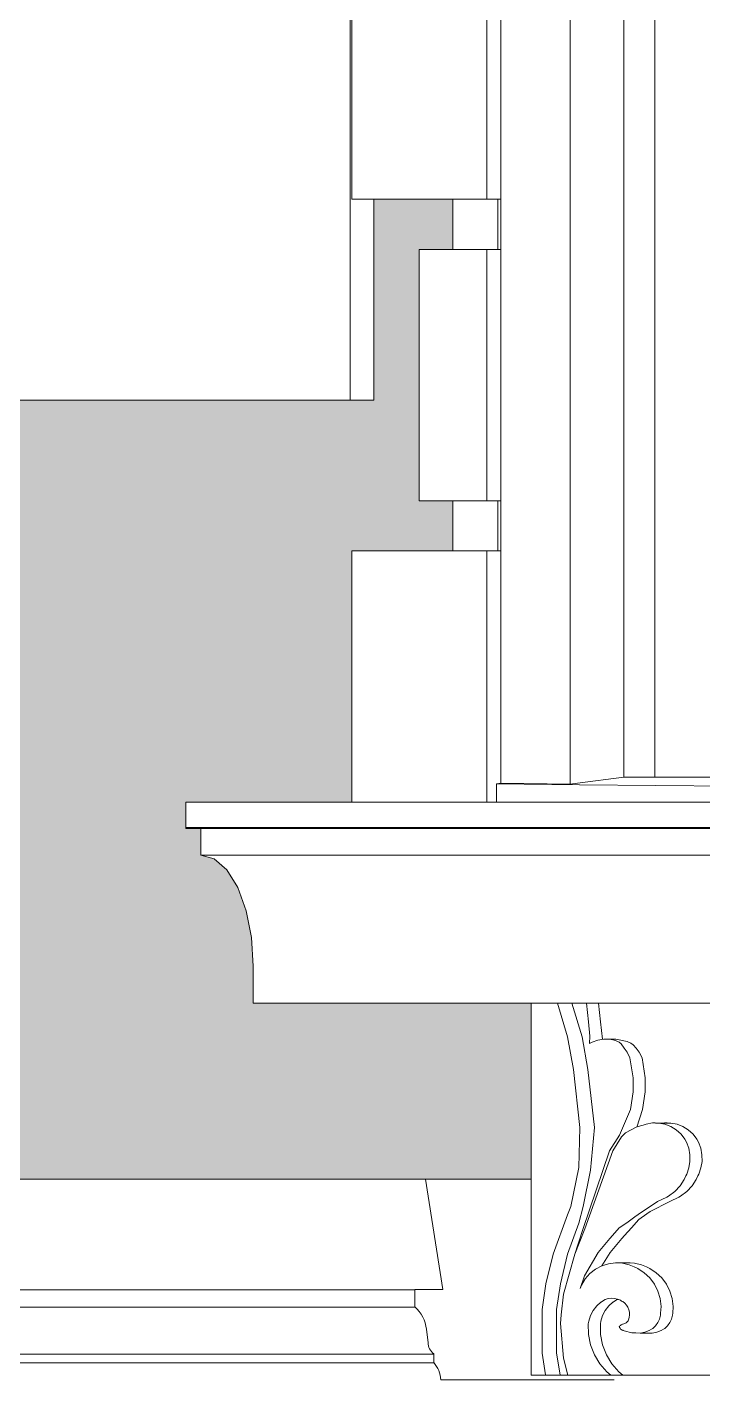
# Model space of a CAD drawing. Header units: millimetres. Extents: x 1177761 to 1329492, y 746793 to 827002.
# Drawn here: x 1205310 to 1205983, y 815000 to 816346 of the extents above; entities that cross this region are included whole.
import ezdxf

# ---------------------------------------------------------------- set-up
doc = ezdxf.new("R2010")
doc.units = ezdxf.units.MM
doc.layers.add('wall', color=5, linetype='Continuous', lineweight=30)

msp = doc.modelspace()

# ---------------------------------------------------------------- hatches: boundary and pattern name
at = {"layer": 'wall', "lineweight": 20, "ltscale": 2}
h = msp.add_hatch(dxfattribs=at)
h.set_pattern_fill('AR18', color=251, scale=20, style=0)
h.set_pattern_definition([(0, (-270908.16, 1380789.51), (100, 64), [192.5, -7.5]), (0, (-271008.16, 1380797.01), (100, 64), [192.5, -7.5]), (90, (-270908.16, 1380789.51), (-100, 64), [-71.5, 56.5]), (90, (-270915.66, 1380789.51), (-100, 64), [-71.5, 56.5])])
h.paths.add_polyline_path([(1205633.5, 815824.8), (1205734.2, 815824.8), (1205734.2, 815874.8), (1205700.7, 815874.8), (1205700.7, 816124.8), (1205734.2, 816124.8), (1205734.2, 816174.8), (1205655.5, 816174.8), (1205655.5, 815974.8), (1205631.9, 815974.8), (1205597, 815974.8), (1205458.2, 815974.8), (1205325, 815974.8), (1205197.9, 815974.8), (1205077.5, 815974.8), (1204964.3, 815974.8), (1204858.6, 815974.8), (1204761, 815974.8), (1204671.9, 815974.8), (1204591.6, 815974.8), (1204177.2, 815974.8), (1204177.2, 815874.8), (1204039.7, 815874.8), (1204039.7, 815824.8), (1204077.2, 815824.8), (1204077.2, 815574.8), (1204039.7, 815574.8), (1204039.7, 815524.8), (1204177.2, 815524.8), (1204177.2, 815447.1), (1204548.5, 815275.9), (1204550.2, 815275.9), (1204538.1, 815199.9), (1205812.1, 815199.9), (1205812.1, 815374.8), (1205535.5, 815374.8), (1205535.5, 815411.7), (1205533.7, 815440.3), (1205528.5, 815466.9), (1205520.1, 815489.8), (1205509.3, 815507.4), (1205496.7, 815518.4), (1205483.2, 815522.2), (1205483.2, 815548.5), (1205468.3, 815548.5), (1205468.3, 815574.8), (1205516.1, 815574.8), (1205564.5, 815574.8), (1205613.3, 815574.8), (1205633.5, 815574.8)])
h.paths.add_polyline_path([(1205700.7, 816724.8), (1205734.2, 816724.8), (1205734.2, 816774.8), (1205633.5, 816774.8), (1205633.5, 817024.8), (1205734.2, 817024.8), (1205734.2, 817074.8), (1205700.7, 817074.8), (1205700.7, 817324.8), (1205734.2, 817324.8), (1205734.2, 817374.8), (1205633.5, 817374.8), (1205633.5, 817624.8), (1205734.2, 817624.8), (1205734.2, 817674.8), (1205700.7, 817674.8), (1205700.7, 817924.8), (1205734.2, 817924.8), (1205734.2, 817974.8), (1205633.5, 817974.8), (1205633.5, 818224.8), (1205734.2, 818224.8), (1205734.2, 818274.8), (1205700.7, 818274.8), (1205700.7, 818424.8), (1205767.9, 818424.8), (1205767.9, 818274.8), (1205782, 818274.8), (1205782, 818449.8), (1205864.5, 818449.8), (1206031, 818449.8), (1206201.5, 818449.8), (1206375.2, 818449.8), (1206551.1, 818449.8), (1206728.4, 818449.8), (1206894.2, 818449.8), (1206906.2, 818449.8), (1207083.5, 818449.8), (1207259.4, 818449.8), (1207433.1, 818449.8), (1207603.6, 818449.8), (1207770.1, 818449.8), (1207852.6, 818449.8), (1207852.6, 818424.8), (1207867.1, 818424.8), (1207934.3, 818424.8), (1207934.3, 818274.8), (1207900.7, 818274.8), (1207900.7, 818224.8), (1208001.4, 818224.8), (1208001.4, 817974.8), (1207900.7, 817974.8), (1207900.7, 817924.8), (1207934.3, 817924.8), (1207934.3, 817674.8), (1207900.7, 817674.8), (1207900.7, 817624.8), (1208001.4, 817624.8), (1208001.4, 817374.8), (1207900.7, 817374.8), (1207900.7, 817324.8), (1207934.3, 817324.8), (1207934.3, 817074.8), (1207900.7, 817074.8), (1207900.7, 817024.8), (1208001.4, 817024.8), (1208001.4, 816774.8), (1207900.7, 816774.8), (1207900.7, 816724.8), (1207934.3, 816724.8), (1207934.3, 816474.8), (1207900.7, 816474.8), (1207900.7, 816424.8), (1208001.4, 816424.8), (1208001.4, 816374.8), (1208003, 816374.8), (1208074.2, 816374.8), (1208211.6, 816374.8), (1208343.3, 816374.8), (1208468.7, 816374.8), (1208587.3, 816374.8), (1208698.7, 816374.8), (1208802.3, 816374.8), (1208897.7, 816374.8), (1208984.6, 816374.8), (1209062.6, 816374.8), (1209557.4, 816374.8), (1209557.4, 816424.8), (1209594.9, 816424.8), (1209594.9, 816474.8), (1209457.4, 816474.8), (1209457.4, 816724.8), (1209594.9, 816724.8), (1209594.9, 816774.8), (1209557.4, 816774.8), (1209557.4, 817024.8), (1209594.9, 817024.8), (1209594.9, 817074.8), (1209457.4, 817074.8), (1209457.4, 817324.8), (1209594.9, 817324.8), (1209594.9, 817374.8), (1209557.4, 817374.8), (1209557.4, 817624.8), (1209594.9, 817624.8), (1209594.9, 817674.8), (1209457.4, 817674.8), (1209457.4, 817924.8), (1209594.9, 817924.8), (1209594.9, 817974.8), (1209557.4, 817974.8), (1209557.4, 818224.8), (1209594.9, 818224.8), (1209594.9, 818274.8), (1209457.4, 818274.8), (1209457.4, 818424.8), (1209707.4, 818424.8), (1209707.4, 818474.8), (1209329.1, 818474.8), (1209309.2, 818474.8), (1209264.1, 818474.8), (1209209.1, 818474.8), (1209144.5, 818474.8), (1209070.6, 818474.8), (1208987.5, 818474.8), (1208895.8, 818474.8), (1208795.6, 818474.8), (1208687.5, 818474.8), (1208571.9, 818474.8), (1208449.2, 818474.8), (1208319.9, 818474.8), (1208184.6, 818474.8), (1208043.8, 818474.8), (1207898, 818474.8), (1207747.9, 818474.8), (1207594.1, 818474.8), (1207437.1, 818474.8), (1207277.6, 818474.8), (1207116.3, 818474.8), (1206953.7, 818474.8), (1206790.6, 818474.8), (1206627.7, 818474.8), (1206465.5, 818474.8), (1206304.7, 818474.8), (1206145.9, 818474.8), (1205989.9, 818474.8), (1205837.2, 818474.8), (1205688.5, 818474.8), (1205544.3, 818474.8), (1205405.2, 818474.8), (1205271.8, 818474.8), (1205144.6, 818474.8), (1205024.2, 818474.8), (1204911, 818474.8), (1204805.5, 818474.8), (1204708, 818474.8), (1204619.1, 818474.8), (1204539, 818474.8), (1204468.1, 818474.8), (1204406.7, 818474.8), (1204354.9, 818474.8), (1204313.1, 818474.8), (1204297.2, 818474.8), (1203927.2, 818474.8), (1203927.2, 818424.8), (1204177.2, 818424.8), (1204177.2, 818274.8), (1204039.7, 818274.8), (1204039.7, 818224.8), (1204077.2, 818224.8), (1204077.2, 817974.8), (1204039.7, 817974.8), (1204039.7, 817924.8), (1204177.2, 817924.8), (1204177.2, 817674.8), (1204039.7, 817674.8), (1204039.7, 817624.8), (1204077.2, 817624.8), (1204077.2, 817374.8), (1204039.7, 817374.8), (1204039.7, 817324.8), (1204177.2, 817324.8), (1204177.2, 817074.8), (1204039.7, 817074.8), (1204039.7, 817024.8), (1204077.2, 817024.8), (1204077.2, 816774.8), (1204039.7, 816774.8), (1204039.7, 816724.8), (1204177.2, 816724.8), (1204177.2, 816474.8), (1204039.7, 816474.8), (1204039.7, 816424.8), (1204077.2, 816424.8), (1204077.2, 816374.8), (1204591.6, 816374.8), (1204671.9, 816374.8), (1204761, 816374.8), (1204858.6, 816374.8), (1204964.3, 816374.8), (1205077.5, 816374.8), (1205197.9, 816374.8), (1205325, 816374.8), (1205458.2, 816374.8), (1205597, 816374.8), (1205633.5, 816374.8), (1205633.5, 816424.8), (1205734.2, 816424.8), (1205734.2, 816474.8), (1205700.7, 816474.8)])
h.paths.add_polyline_path([(1209557.4, 815824.8), (1209594.9, 815824.8), (1209594.9, 815874.8), (1209457.4, 815874.8), (1209457.4, 815974.8), (1209062.6, 815974.8), (1208984.6, 815974.8), (1208897.7, 815974.8), (1208802.3, 815974.8), (1208698.7, 815974.8), (1208587.3, 815974.8), (1208468.7, 815974.8), (1208343.3, 815974.8), (1208211.6, 815974.8), (1208074.2, 815974.8), (1208003, 815974.8), (1207979.4, 815974.8), (1207979.4, 816174.8), (1207900.7, 816174.8), (1207900.7, 816124.8), (1207934.3, 816124.8), (1207934.3, 815874.8), (1207900.7, 815874.8), (1207900.7, 815824.8), (1208001.4, 815824.8), (1208001.4, 815574.8), (1208021.9, 815574.8), (1208070.7, 815574.8), (1208119, 815574.8), (1208166.9, 815574.8), (1208166.9, 815548.5), (1208152, 815548.5), (1208152, 815522.2), (1208152, 815522.2), (1208138.4, 815518.4), (1208125.8, 815507.4), (1208115, 815489.8), (1208106.7, 815466.9), (1208101.5, 815440.3), (1208099.7, 815411.7), (1208099.7, 815374.8), (1207823.2, 815374.8), (1207823.2, 815199.9), (1209594.9, 815199.9), (1209594.9, 815239.8), (1209457.4, 815239.8), (1209457.4, 815524.8), (1209594.9, 815524.8), (1209594.9, 815574.8), (1209557.4, 815574.8)])
h.paths.add_polyline_path([(1208537.7, 818433.3), (1209191.4, 818433.3)], flags=16)
h.paths.add_polyline_path([(1208538.3, 816615.4), (1209205.7, 816615.4)], flags=16)
h.paths.add_polyline_path([(1208540.5, 815814.6), (1209188.6, 815814.6)], flags=16)
h.paths.add_polyline_path([(1208504.5, 815379.3), (1209157, 815379.3)], flags=16)

# ---------------------------------------------------------------- linework, layer by layer
at = {"layer": 'wall', "color": 250, "lineweight": 20, "ltscale": 50}
for p, q in [((1205782, 818449.8), (1205782, 815593.6)), ((1205850.8, 815592.7), (1205850.8, 818374.8)), ((1205904.3, 818374.8), (1205904.3, 815599.8)), ((1205935, 818349.8), (1205935, 815599.8)), ((1205633.5, 816174.8), (1205633.5, 816424.8)), ((1205767.9, 816174.8), (1205767.9, 816424.8)), ((1205631.9, 815974.8), (1205631.9, 816374.8)), ((1205633.5, 816174.8), (1205767.9, 816174.8)), ((1205655.5, 815974.8), (1205655.5, 816174.8)), ((1205734.2, 816174.8), (1205779, 816174.8)), ((1205734.2, 816124.8), (1205734.2, 816174.8)), ((1205767.9, 816174.8), (1205779, 816174.8)), ((1205779, 816174.8), (1205782, 816174.8)), ((1205779, 816124.8), (1205779, 816174.8)), ((1205700.7, 816124.8), (1205767.9, 816124.8)), ((1205700.7, 815874.8), (1205700.7, 816124.8)), ((1205767.9, 816124.8), (1205782, 816124.8)), ((1205767.9, 815874.8), (1205767.9, 816124.8)), ((1205197.9, 815974.8), (1205325, 815974.8)), ((1205325, 815974.8), (1205458.2, 815974.8)), ((1205458.2, 815974.8), (1205597, 815974.8)), ((1205597, 815974.8), (1205631.9, 815974.8)), ((1205631.9, 815974.8), (1205655.5, 815974.8)), ((1205700.7, 815874.8), (1205767.9, 815874.8)), ((1205734.2, 815824.8), (1205734.2, 815874.8)), ((1205767.9, 815874.8), (1205782, 815874.8)), ((1205779, 815824.8), (1205779, 815874.8)), ((1205633.5, 815824.8), (1205767.9, 815824.8)), ((1205633.5, 815574.8), (1205633.5, 815824.8)), ((1205767.9, 815824.8), (1205779, 815824.8)), ((1205767.9, 815574.8), (1205767.9, 815824.8)), ((1205779, 815824.8), (1205782, 815824.8)), ((1205782, 815593.6), (1205777.4, 815593.1)), ((1205777.4, 815593.1), (1205860.3, 815592)), ((1205777.4, 815574.8), (1205777.4, 815593.1)), ((1205850.8, 815592.7), (1205782, 815593.6)), ((1205858.2, 815593.7), (1205850.8, 815592.7)), ((1205904.3, 815599.8), (1205858.2, 815593.7)), ((1205860.3, 815592), (1206027.5, 815590.5)), ((1205935, 815599.8), (1205904.3, 815599.8)), ((1205935, 815599.8), (1206740.4, 815599.8)), ((1205468.3, 815574.8), (1205542.7, 815574.8)), ((1205468.3, 815574.8), (1205468.3, 815548.5)), ((1205468.3, 815574.8), (1205516.1, 815574.8)), ((1205516.1, 815574.8), (1205564.5, 815574.8)), ((1205542.7, 815574.8), (1205696, 815574.8)), ((1205564.5, 815574.8), (1205613.3, 815574.8)), ((1205613.3, 815574.8), (1205662.5, 815574.8)), ((1205662.5, 815574.8), (1205712.1, 815574.8)), ((1205696, 815574.8), (1205853.2, 815574.8)), ((1205712.1, 815574.8), (1205762.1, 815574.8)), ((1205762.1, 815574.8), (1205812.6, 815574.8)), ((1205812.6, 815574.8), (1205863.3, 815574.8)), ((1205853.2, 815574.8), (1206013.8, 815574.8)), ((1205863.3, 815574.8), (1205914.4, 815574.8)), ((1205914.4, 815574.8), (1205965.9, 815574.8)), ((1205965.9, 815574.8), (1206013.8, 815574.8)), ((1205468.3, 815549.8), (1205542.7, 815549.8)), ((1205542.7, 815549.8), (1205696, 815549.8)), ((1205696, 815549.8), (1205853.2, 815549.8)), ((1205853.2, 815549.8), (1206013.8, 815549.8)), ((1205468.3, 815548.5), (1205516.1, 815548.5)), ((1205483.2, 815548.5), (1205483.2, 815522.2)), ((1205516.1, 815548.5), (1205564.5, 815548.5)), ((1205564.5, 815548.5), (1205613.3, 815548.5)), ((1205613.3, 815548.5), (1205662.5, 815548.5)), ((1205662.5, 815548.5), (1205712.1, 815548.5)), ((1205712.1, 815548.5), (1205762.1, 815548.5)), ((1205762.1, 815548.5), (1205812.6, 815548.5)), ((1205812.6, 815548.5), (1205863.3, 815548.5)), ((1205863.3, 815548.5), (1205914.4, 815548.5)), ((1205914.4, 815548.5), (1205965.9, 815548.5)), ((1205965.9, 815548.5), (1206017.6, 815548.5)), ((1205483.2, 815522.2), (1205496.7, 815518.4)), ((1205483.2, 815522.2), (1205530.5, 815522.2)), ((1205483.2, 815522.2), (1205496.7, 815518.4)), ((1208152, 815522.2), (1205483.2, 815522.2)), ((1205496.7, 815518.4), (1205509.3, 815507.4)), ((1205496.7, 815518.4), (1205509.3, 815507.4)), ((1205530.5, 815522.2), (1205578.3, 815522.2)), ((1205578.3, 815522.2), (1205626.6, 815522.2)), ((1205626.6, 815522.2), (1205675.3, 815522.2)), ((1205675.3, 815522.2), (1205724.3, 815522.2)), ((1205724.3, 815522.2), (1205773.8, 815522.2)), ((1205773.8, 815522.2), (1205823.7, 815522.2)), ((1205823.7, 815522.2), (1205873.9, 815522.2)), ((1205873.9, 815522.2), (1205924.4, 815522.2)), ((1205924.4, 815522.2), (1205975.3, 815522.2)), ((1205975.3, 815522.2), (1206026.5, 815522.2)), ((1205509.3, 815507.4), (1205520.1, 815489.8)), ((1205520.1, 815489.8), (1205528.5, 815466.9)), ((1205528.5, 815466.9), (1205533.7, 815440.3)), ((1205533.7, 815440.3), (1205535.5, 815411.7)), ((1205535.5, 815411.7), (1205535.5, 815374.8)), ((1208099.7, 815374.8), (1205535.5, 815374.8)), ((1205812.1, 815004.9), (1205812.1, 815374.8)), ((1205838.3, 815374.8), (1205848.3, 815341.3)), ((1205852.7, 815374.8), (1205862.7, 815341.3)), ((1205867, 815374.8), (1205869, 815356.2)), ((1205879, 815374.8), (1205881, 815356.2)), ((1205869, 815356.2), (1205870.6, 815342.2)), ((1205881, 815356.2), (1205883, 815339)), ((1205848.3, 815341.3), (1205854.2, 815308.8)), ((1205862.7, 815341.3), (1205868.6, 815308.8)), ((1205870.6, 815342.2), (1205870.2, 815334.7)), ((1205870.2, 815334.7), (1205872.8, 815336.2)), ((1205872.8, 815336.2), (1205878.4, 815338.1)), ((1205878.4, 815338.1), (1205884.3, 815339)), ((1205884.3, 815339), (1205890.2, 815338.9)), ((1205896.3, 815338.9), (1205884.3, 815339)), ((1205890.2, 815338.9), (1205896, 815337.7)), ((1205896, 815337.7), (1205899.7, 815336.1)), ((1205907.5, 815336.6), (1205896.3, 815338.9)), ((1205899.7, 815336.1), (1205901.6, 815334.3)), ((1205901.6, 815334.3), (1205904.7, 815330.2)), ((1205907.5, 815336.6), (1205911.3, 815335.1)), ((1205911.3, 815335.1), (1205913.6, 815333.3)), ((1205904.7, 815330.2), (1205907.5, 815326)), ((1205907.5, 815326), (1205910.4, 815320.5)), ((1205913.6, 815333.3), (1205916.7, 815330.2)), ((1205916.7, 815330.2), (1205919.5, 815326)), ((1205919.5, 815326), (1205922.4, 815320.5)), ((1205854.2, 815308.8), (1205860.6, 815251.1)), ((1205868.6, 815308.8), (1205875, 815251.1)), ((1205910.4, 815320.5), (1205913.6, 815300.6)), ((1205922.4, 815320.5), (1205925.6, 815300.6)), ((1205913.6, 815300.6), (1205913.6, 815286.7)), ((1205925.6, 815300.6), (1205925.6, 815286.7)), ((1205913.6, 815286.7), (1205910.8, 815269)), ((1205925.6, 815286.7), (1205922.8, 815269)), ((1205910.8, 815269), (1205899.9, 815243.6)), ((1205922.8, 815269), (1205917.2, 815251.6)), ((1205917.3, 815251.7), (1205923.6, 815253.6)), ((1205923.6, 815253.6), (1205926.5, 815254.6)), ((1205926.5, 815254.6), (1205932.7, 815255.7)), ((1205932.7, 815255.7), (1205939, 815255.6)), ((1205935.5, 815255.7), (1205932.7, 815255.7)), ((1205935.9, 815255.6), (1205951, 815255.6)), ((1205939, 815255.6), (1205945.2, 815254.4)), ((1205947.5, 815255.7), (1205944.7, 815255.7)), ((1205945.2, 815254.4), (1205951, 815252.1)), ((1205951, 815255.6), (1205957.2, 815254.4)), ((1205957.2, 815254.4), (1205963, 815252.1)), ((1205860.6, 815251.1), (1205859.5, 815211.4)), ((1205875, 815251.1), (1205871, 815208.6)), ((1205899.9, 815243.6), (1205889.9, 815227.8)), ((1205902, 815242), (1205893.5, 815227.8)), ((1205902, 815242), (1205906.1, 815245.9)), ((1205906.1, 815245.9), (1205917.3, 815251.7)), ((1205951, 815252.1), (1205956.4, 815248.8)), ((1205956.4, 815248.8), (1205961.2, 815244.5)), ((1205961.2, 815244.5), (1205965, 815239.5)), ((1205963, 815252.1), (1205968.4, 815248.8)), ((1205968.4, 815248.8), (1205973.2, 815244.5)), ((1205973.2, 815244.5), (1205977, 815239.5)), ((1205889.9, 815227.8), (1205863.5, 815149.8)), ((1205893.5, 815227.8), (1205865.4, 815150.4)), ((1205965, 815239.5), (1205966.6, 815236.6)), ((1205966.6, 815236.6), (1205968.9, 815230.5)), ((1205968.9, 815230.5), (1205970, 815224)), ((1205977, 815239.5), (1205978.6, 815236.6)), ((1205978.6, 815236.6), (1205980.9, 815230.5)), ((1205980.9, 815230.5), (1205982, 815224)), ((1205970.1, 815217.4), (1205969, 815210.9)), ((1205970, 815224), (1205970.1, 815217.4)), ((1205982.1, 815217.4), (1205981, 815210.9)), ((1205982, 815224), (1205982.1, 815217.4)), ((1205859.5, 815211.4), (1205851.6, 815172.6)), ((1205871, 815208.6), (1205863.8, 815172.6)), ((1205964.4, 815199.5), (1205960.2, 815193)), ((1205965.9, 815203.1), (1205964.4, 815199.5)), ((1205966.9, 815204.7), (1205965.9, 815203.1)), ((1205969, 815210.9), (1205966.9, 815204.7)), ((1205976.4, 815199.5), (1205972.2, 815193)), ((1205977.9, 815203.1), (1205976.4, 815199.5)), ((1205978.9, 815204.7), (1205977.9, 815203.1)), ((1205981, 815210.9), (1205978.9, 815204.7)), ((1205954.9, 815187.4), (1205948.8, 815182.7)), ((1205960.2, 815193), (1205954.9, 815187.4)), ((1205966.9, 815187.4), (1205960.8, 815182.7)), ((1205972.2, 815193), (1205966.9, 815187.4)), ((1205851.6, 815172.6), (1205848.2, 815164.3)), ((1205863.8, 815172.6), (1205859.6, 815156.1)), ((1205937.9, 815177.5), (1205918.6, 815164.6)), ((1205949.9, 815177.5), (1205930.6, 815167.6)), ((1205947, 815181.8), (1205937.9, 815177.5)), ((1205948.8, 815182.7), (1205947, 815181.8)), ((1205959, 815181.8), (1205949.9, 815177.5)), ((1205960.8, 815182.7), (1205959, 815181.8)), ((1205848.2, 815164.3), (1205833.8, 815125.1)), ((1205915.2, 815162.2), (1205907.2, 815156.4)), ((1205919.2, 815159.6), (1205911.8, 815151.2)), ((1205918.6, 815164.6), (1205915.2, 815162.2)), ((1205927.2, 815165.2), (1205919.2, 815159.6)), ((1205930.6, 815167.6), (1205927.2, 815165.2)), ((1205859.6, 815156.1), (1205848.2, 815125.1)), ((1205863.5, 815149.8), (1205855.2, 815124.2)), ((1205865.4, 815150.4), (1205855.5, 815125.1)), ((1205899.8, 815151.2), (1205893.1, 815143.8)), ((1205907.2, 815156.4), (1205899.8, 815151.2)), ((1205911.8, 815151.2), (1205905.1, 815143.8)), ((1205890.2, 815140.6), (1205878.6, 815126.7)), ((1205893.1, 815143.8), (1205890.2, 815140.6)), ((1205902.2, 815140.6), (1205890.6, 815126.7)), ((1205905.1, 815143.8), (1205902.2, 815140.6)), ((1205833.8, 815125.1), (1205826.8, 815095.7)), ((1205848.2, 815125.1), (1205841.3, 815095.7)), ((1205855.5, 815125.1), (1205844.3, 815085.4)), ((1205878.6, 815126.7), (1205865.3, 815103.6)), ((1205890.6, 815126.7), (1205882.3, 815113.5)), ((1205865.8, 815100.5), (1205870.6, 815105.8)), ((1205870.6, 815105.8), (1205876.1, 815110.2)), ((1205876.1, 815110.2), (1205882.3, 815113.5)), ((1205882.3, 815113.5), (1205889, 815115.6)), ((1205889, 815115.6), (1205895.9, 815116.6)), ((1205895.9, 815116.6), (1205902.9, 815116.2)), ((1205898.5, 815116.6), (1205895.9, 815116.6)), ((1205910.5, 815116.6), (1205895.9, 815116.6)), ((1205902.9, 815116.2), (1205909.7, 815114.7)), ((1205907.9, 815116.6), (1205914.9, 815116.2)), ((1205909.7, 815114.7), (1205914.7, 815112.5)), ((1205914.7, 815112.5), (1205918.2, 815111)), ((1205914.9, 815116.2), (1205921.7, 815114.7)), ((1205918.2, 815111), (1205924.5, 815106.7)), ((1205921.7, 815114.7), (1205926.7, 815112.5)), ((1205924.5, 815106.7), (1205930.1, 815101.5)), ((1205926.7, 815112.5), (1205930.2, 815111)), ((1205930.2, 815111), (1205936.5, 815106.7)), ((1205936.5, 815106.7), (1205942.1, 815101.5)), ((1205826.8, 815095.7), (1205822.9, 815070.2)), ((1205841.3, 815095.7), (1205837.3, 815070.2)), ((1205865.3, 815103.6), (1205860.7, 815091.1)), ((1205860.7, 815091.1), (1205862.1, 815094.4)), ((1205862.1, 815094.4), (1205865.8, 815100.5)), ((1205930.1, 815101.5), (1205934.7, 815095.3)), ((1205934.7, 815095.3), (1205938.1, 815088.3)), ((1205942.1, 815101.5), (1205946.7, 815095.3)), ((1205946.7, 815095.3), (1205950.1, 815088.3)), ((1205844.3, 815085.4), (1205842, 815064.8)), ((1205882.9, 815078.4), (1205881.6, 815077.4)), ((1205885.6, 815079.9), (1205882.9, 815078.4)), ((1205888.6, 815080.9), (1205885.6, 815079.9)), ((1205891.7, 815081.3), (1205888.6, 815080.9)), ((1205894.9, 815081.2), (1205891.7, 815081.3)), ((1205894.9, 815078.4), (1205893.6, 815077.4)), ((1205898, 815080.5), (1205894.9, 815081.2)), ((1205897.6, 815079.9), (1205894.9, 815078.4)), ((1205898.7, 815080.2), (1205897.6, 815079.9)), ((1205900.9, 815079.3), (1205898, 815080.5)), ((1205902, 815078.5), (1205900.9, 815079.3)), ((1205903.2, 815078), (1205902, 815078.5)), ((1205938.1, 815088.3), (1205940.4, 815080.9)), ((1205940.4, 815080.9), (1205941.3, 815073.2)), ((1205950.1, 815088.3), (1205952.4, 815080.9)), ((1205952.4, 815080.9), (1205953.3, 815073.2)), ((1205822.9, 815070.2), (1205823, 815026.6)), ((1205837.3, 815070.2), (1205837.4, 815026.6)), ((1205842, 815064.8), (1205841.1, 815056.1)), ((1205873.8, 815069.1), (1205871.1, 815064)), ((1205877.3, 815073.6), (1205873.8, 815069.1)), ((1205881.5, 815077.4), (1205877.3, 815073.6)), ((1205881.6, 815077.4), (1205881.5, 815077.4)), ((1205885.8, 815069.1), (1205883.1, 815064)), ((1205889.3, 815073.6), (1205885.8, 815069.1)), ((1205893.5, 815077.4), (1205889.3, 815073.6)), ((1205893.6, 815077.4), (1205893.5, 815077.4)), ((1205905.2, 815076.4), (1205903.2, 815078)), ((1205906.9, 815074.5), (1205905.2, 815076.4)), ((1205908.3, 815072.3), (1205906.9, 815074.5)), ((1205909.3, 815069.9), (1205908.3, 815072.3)), ((1205909.8, 815067.4), (1205909.3, 815069.9)), ((1205910, 815064.7), (1205909.8, 815067.4)), ((1205940.9, 815066.3), (1205940.7, 815064.4)), ((1205941.3, 815073.2), (1205940.9, 815066.3)), ((1205952.9, 815066.3), (1205952.7, 815064.4)), ((1205953.3, 815073.2), (1205952.9, 815066.3)), ((1205841.1, 815056.1), (1205844.2, 815021.6)), ((1205869.4, 815058.6), (1205868.9, 815055.7)), ((1205868.9, 815055.7), (1205869.1, 815045.3)), ((1205871.1, 815064), (1205869.4, 815058.6)), ((1205881.4, 815058.6), (1205880.9, 815055.7)), ((1205880.9, 815055.7), (1205881.1, 815045.3)), ((1205883.1, 815064), (1205881.4, 815058.6)), ((1205899.8, 815052.7), (1205900, 815053.1)), ((1205900, 815052.1), (1205899.8, 815052.7)), ((1205900, 815053.1), (1205900.4, 815053.7)), ((1205900.5, 815051.4), (1205900, 815052.1)), ((1205900.4, 815053.7), (1205900.9, 815054.3)), ((1205901.1, 815050.7), (1205900.5, 815051.4)), ((1205900.9, 815054.3), (1205901.5, 815054.8)), ((1205901.5, 815054.8), (1205902.2, 815055.2)), ((1205902.2, 815055.2), (1205902.9, 815055.4)), ((1205902.9, 815055.4), (1205903.2, 815055.5)), ((1205903.2, 815055.5), (1205904.2, 815055.7)), ((1205904.2, 815055.7), (1205905.4, 815056.2)), ((1205905.4, 815056.2), (1205906.6, 815056.9)), ((1205906.6, 815056.9), (1205907.6, 815057.8)), ((1205907.6, 815057.8), (1205908.5, 815058.9)), ((1205908.5, 815058.9), (1205908.8, 815059.5)), ((1205908.8, 815059.5), (1205908.9, 815059.7)), ((1205908.9, 815059.7), (1205909.7, 815062.2)), ((1205909.7, 815062.2), (1205910, 815064.7)), ((1205933, 815051.3), (1205931.7, 815050.4)), ((1205935.8, 815054), (1205933, 815051.3)), ((1205938, 815057.1), (1205935.8, 815054)), ((1205939.7, 815060.6), (1205938, 815057.1)), ((1205940.7, 815064.4), (1205939.7, 815060.6)), ((1205945, 815051.3), (1205943.7, 815050.4)), ((1205947.8, 815054), (1205945, 815051.3)), ((1205950, 815057.1), (1205947.8, 815054)), ((1205951.7, 815060.6), (1205950, 815057.1)), ((1205952.7, 815064.4), (1205951.7, 815060.6)), ((1205869.1, 815045.3), (1205871.2, 815034.9)), ((1205881.1, 815045.3), (1205883.2, 815034.9)), ((1205901.7, 815050.1), (1205901.1, 815050.7)), ((1205902.5, 815049.7), (1205901.7, 815050.1)), ((1205903.3, 815049.4), (1205902.5, 815049.7)), ((1205903.7, 815049.3), (1205903.3, 815049.4)), ((1205904.7, 815048.8), (1205903.7, 815049.3)), ((1205912.4, 815047), (1205904.7, 815048.8)), ((1205916.3, 815046.8), (1205912.4, 815047)), ((1205920.6, 815046.7), (1205916.3, 815046.8)), ((1205925.2, 815047.5), (1205920.6, 815046.7)), ((1205923.3, 815046.7), (1205920.6, 815046.7)), ((1205932.6, 815046.7), (1205923.3, 815046.7)), ((1205929.6, 815049.2), (1205925.2, 815047.5)), ((1205931.7, 815050.4), (1205929.6, 815049.2)), ((1205937.2, 815047.5), (1205932.6, 815046.7)), ((1205941.6, 815049.2), (1205937.2, 815047.5)), ((1205943.7, 815050.4), (1205941.6, 815049.2)), ((1205823, 815026.6), (1205826.4, 815005.1)), ((1205837.4, 815026.6), (1205840.8, 815005.1)), ((1205871.2, 815034.9), (1205875.1, 815025.1)), ((1205875.1, 815025.1), (1205880.5, 815016.1)), ((1205883.2, 815034.9), (1205887.1, 815025.1)), ((1205887.1, 815025.1), (1205892.5, 815016.1)), ((1205844.2, 815021.6), (1205848.6, 815004.8)), ((1205880.5, 815016.1), (1205887.4, 815008.2)), ((1205892.5, 815016.1), (1205899.4, 815008.2)), ((1207823.2, 815004.9), (1205812.1, 815004.8)), ((1205887.4, 815008.2), (1205891.4, 815004.9)), ((1205899.4, 815008.2), (1205903.4, 815004.9))]:
    msp.add_line(p, q, dxfattribs=at)
for points in [[(1205811.9, 815199.9), (1204538.1, 815199.9)], [(1205696.4, 815089.8), (1195337.2, 815089.8)], [(1195337, 815072.5), (1205696.6, 815072.5)], [(1205715.1, 815025.8), (1195318.6, 815025.8)], [(1195318.4, 815017.1), (1205715.3, 815017.1)]]:
    msp.add_lwpolyline(points, dxfattribs=at)
msp.add_lwpolyline([(1205706.9, 815199.9), (1205724.2, 815090), (1205724.2, 815090), (1205696.4, 815090), (1205696.4, 815072.7, -0.183996), (1205707.8, 815050.4), (1205709.4, 815037.1, 0.217886), (1205715.1, 815026), (1205715.1, 815017.3, -0.175523), (1205722.2, 815000), (1205894.8, 815000), (1205894.8, 815000)], format="xyb", dxfattribs=at)

doc.saveas('drawing.dxf')
